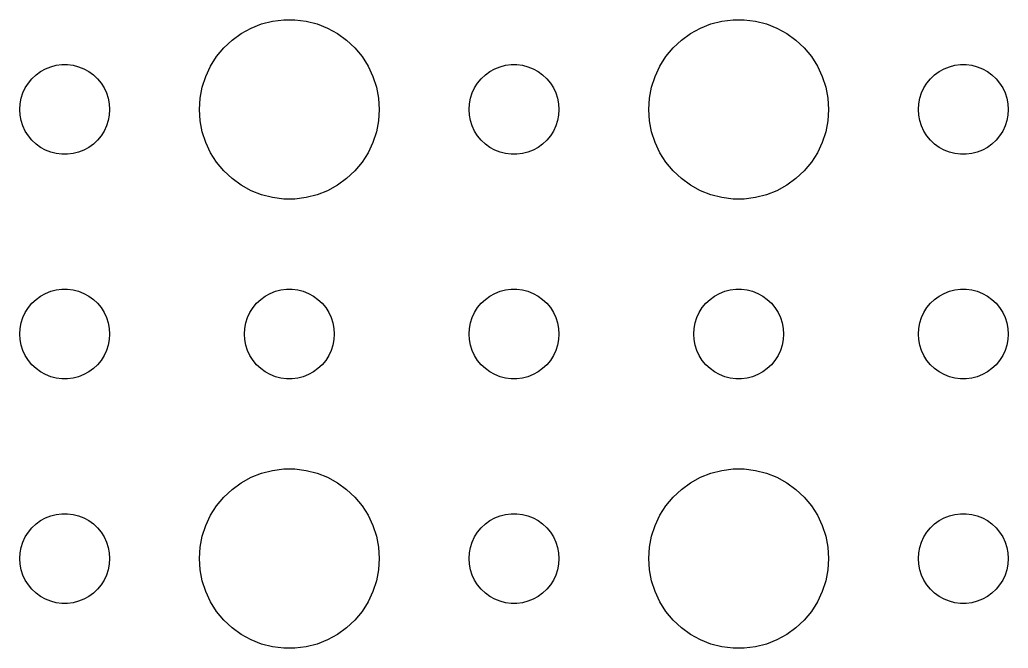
# Model space of a CAD drawing. Header units: metres. Extents: x -157 to 157, y -157 to 157.
# Drawn here: x -54 to -21, y -62.99 to -42.01 of the extents above; entities that cross this region are included whole.
import ezdxf

# ---------------------------------------------------------------- set-up
doc = ezdxf.new("R2010")
doc.units = ezdxf.units.M

msp = doc.modelspace()

# ---------------------------------------------------------------- linework, layer by layer
for p, q in [((-46.2773, -42.2855), (-45.927, -42.1468)), ((-45.927, -42.1468), (-45.5621, -42.0531)), ((-45.5621, -42.0531), (-45.1884, -42.0059)), ((-45.1884, -42.0059), (-44.8116, -42.0059)), ((-44.8116, -42.0059), (-44.4379, -42.0531)), ((-44.4379, -42.0531), (-44.0729, -42.1468)), ((-44.0729, -42.1468), (-43.7227, -42.2855)), ((-31.2773, -42.2855), (-30.927, -42.1468)), ((-30.927, -42.1468), (-30.5621, -42.0531)), ((-30.5621, -42.0531), (-30.1884, -42.0059)), ((-30.1884, -42.0059), (-29.8116, -42.0059)), ((-29.8116, -42.0059), (-29.4379, -42.0531)), ((-29.4379, -42.0531), (-29.0729, -42.1468)), ((-29.0729, -42.1468), (-28.7227, -42.2855)), ((-46.9123, -42.6885), (-46.6075, -42.467)), ((-46.6075, -42.467), (-46.2773, -42.2855)), ((-43.7227, -42.2855), (-43.3925, -42.467)), ((-43.3925, -42.467), (-43.0877, -42.6885)), ((-31.9123, -42.6885), (-31.6075, -42.467)), ((-31.6075, -42.467), (-31.2773, -42.2855)), ((-28.7227, -42.2855), (-28.3925, -42.467)), ((-28.3925, -42.467), (-28.0877, -42.6885)), ((-47.1869, -42.9464), (-46.9123, -42.6885)), ((-43.0877, -42.6885), (-42.8131, -42.9464)), ((-32.1869, -42.9464), (-31.9123, -42.6885)), ((-28.0877, -42.6885), (-27.8131, -42.9464)), ((-47.427, -43.2366), (-47.1869, -42.9464)), ((-42.8131, -42.9464), (-42.5729, -43.2366)), ((-32.427, -43.2366), (-32.1869, -42.9464)), ((-27.8131, -42.9464), (-27.5729, -43.2366)), ((-52.9635, -43.5734), (-52.7811, -43.5266)), ((-52.7811, -43.5266), (-52.5942, -43.503)), ((-52.5942, -43.503), (-52.4058, -43.503)), ((-52.4058, -43.503), (-52.2189, -43.5266)), ((-52.2189, -43.5266), (-52.0365, -43.5734)), ((-47.7893, -43.8956), (-47.6289, -43.5547)), ((-47.6289, -43.5547), (-47.427, -43.2366)), ((-42.5729, -43.2366), (-42.3711, -43.5547)), ((-42.3711, -43.5547), (-42.2107, -43.8956)), ((-37.9635, -43.5734), (-37.7811, -43.5266)), ((-37.7811, -43.5266), (-37.5942, -43.503)), ((-37.5942, -43.503), (-37.4058, -43.503)), ((-37.4058, -43.503), (-37.2189, -43.5266)), ((-37.2189, -43.5266), (-37.0365, -43.5734)), ((-32.7893, -43.8956), (-32.6289, -43.5547)), ((-32.6289, -43.5547), (-32.427, -43.2366)), ((-27.5729, -43.2366), (-27.3711, -43.5547)), ((-27.3711, -43.5547), (-27.2107, -43.8956)), ((-22.9635, -43.5734), (-22.7811, -43.5266)), ((-22.7811, -43.5266), (-22.5942, -43.503)), ((-22.5942, -43.503), (-22.4058, -43.503)), ((-22.4058, -43.503), (-22.2189, -43.5266)), ((-22.2189, -43.5266), (-22.0365, -43.5734)), ((-53.5934, -43.9732), (-53.4561, -43.8442)), ((-53.4561, -43.8442), (-53.3037, -43.7335)), ((-53.3037, -43.7335), (-53.1387, -43.6428)), ((-53.1387, -43.6428), (-52.9635, -43.5734)), ((-52.0365, -43.5734), (-51.8613, -43.6428)), ((-51.8613, -43.6428), (-51.6963, -43.7335)), ((-51.6963, -43.7335), (-51.5439, -43.8442)), ((-51.5439, -43.8442), (-51.4065, -43.9732)), ((-38.5934, -43.9732), (-38.4561, -43.8442)), ((-38.4561, -43.8442), (-38.3037, -43.7335)), ((-38.3037, -43.7335), (-38.1387, -43.6428)), ((-38.1387, -43.6428), (-37.9635, -43.5734)), ((-37.0365, -43.5734), (-36.8613, -43.6428)), ((-36.8613, -43.6428), (-36.6963, -43.7335)), ((-36.6963, -43.7335), (-36.5439, -43.8442)), ((-36.5439, -43.8442), (-36.4065, -43.9732)), ((-23.5934, -43.9732), (-23.4561, -43.8442)), ((-23.4561, -43.8442), (-23.3037, -43.7335)), ((-23.3037, -43.7335), (-23.1387, -43.6428)), ((-23.1387, -43.6428), (-22.9635, -43.5734)), ((-22.0365, -43.5734), (-21.8613, -43.6428)), ((-21.8613, -43.6428), (-21.6963, -43.7335)), ((-21.6963, -43.7335), (-21.5439, -43.8442)), ((-21.5439, -43.8442), (-21.4065, -43.9732)), ((-53.8145, -44.2774), (-53.7135, -44.1183)), ((-53.7135, -44.1183), (-53.5934, -43.9732)), ((-51.4065, -43.9732), (-51.2865, -44.1183)), ((-51.2865, -44.1183), (-51.1855, -44.2774)), ((-47.9057, -44.2539), (-47.7893, -43.8956)), ((-42.2107, -43.8956), (-42.0942, -44.2539)), ((-38.8145, -44.2774), (-38.7135, -44.1183)), ((-38.7135, -44.1183), (-38.5934, -43.9732)), ((-36.4065, -43.9732), (-36.2865, -44.1183)), ((-36.2865, -44.1183), (-36.1855, -44.2774)), ((-32.9057, -44.2539), (-32.7893, -43.8956)), ((-27.2107, -43.8956), (-27.0942, -44.2539)), ((-23.8145, -44.2774), (-23.7135, -44.1183)), ((-23.7135, -44.1183), (-23.5934, -43.9732)), ((-21.4065, -43.9732), (-21.2865, -44.1183)), ((-21.2865, -44.1183), (-21.1855, -44.2774)), ((-53.9529, -44.627), (-53.8947, -44.4478)), ((-53.8947, -44.4478), (-53.8145, -44.2774)), ((-51.1855, -44.2774), (-51.1053, -44.4478)), ((-51.1053, -44.4478), (-51.0471, -44.627)), ((-47.9763, -44.624), (-47.9057, -44.2539)), ((-42.0942, -44.2539), (-42.0237, -44.624)), ((-38.9529, -44.627), (-38.8947, -44.4478)), ((-38.8947, -44.4478), (-38.8145, -44.2774)), ((-36.1855, -44.2774), (-36.1053, -44.4478)), ((-36.1053, -44.4478), (-36.0471, -44.627)), ((-32.9763, -44.624), (-32.9057, -44.2539)), ((-27.0942, -44.2539), (-27.0237, -44.624)), ((-23.9529, -44.627), (-23.8947, -44.4478)), ((-23.8947, -44.4478), (-23.8145, -44.2774)), ((-21.1855, -44.2774), (-21.1053, -44.4478)), ((-21.1053, -44.4478), (-21.0471, -44.627)), ((-54, -45), (-53.9882, -44.812)), ((-53.9882, -44.812), (-53.9529, -44.627)), ((-51.0471, -44.627), (-51.0118, -44.812)), ((-51.0118, -44.812), (-51, -45)), ((-48, -45), (-47.9763, -44.624)), ((-42.0237, -44.624), (-42, -45)), ((-39, -45), (-38.9882, -44.812)), ((-38.9882, -44.812), (-38.9529, -44.627)), ((-36.0471, -44.627), (-36.0118, -44.812)), ((-36.0118, -44.812), (-36, -45)), ((-33, -45), (-32.9763, -44.624)), ((-27.0237, -44.624), (-27, -45)), ((-24, -45), (-23.9882, -44.812)), ((-23.9882, -44.812), (-23.9529, -44.627)), ((-21.0471, -44.627), (-21.0118, -44.812)), ((-21.0118, -44.812), (-21, -45)), ((-53.9882, -45.188), (-54, -45)), ((-53.9529, -45.373), (-53.9882, -45.188)), ((-51.0118, -45.188), (-51.0471, -45.373)), ((-51, -45), (-51.0118, -45.188)), ((-47.9763, -45.376), (-48, -45)), ((-42, -45), (-42.0237, -45.376)), ((-38.9882, -45.188), (-39, -45)), ((-38.9529, -45.373), (-38.9882, -45.188)), ((-36.0118, -45.188), (-36.0471, -45.373)), ((-36, -45), (-36.0118, -45.188)), ((-32.9763, -45.376), (-33, -45)), ((-27, -45), (-27.0237, -45.376)), ((-23.9882, -45.188), (-24, -45)), ((-23.9529, -45.373), (-23.9882, -45.188)), ((-21.0118, -45.188), (-21.0471, -45.373)), ((-21, -45), (-21.0118, -45.188)), ((-53.8947, -45.5522), (-53.9529, -45.373)), ((-51.0471, -45.373), (-51.1053, -45.5522)), ((-47.9057, -45.7461), (-47.9763, -45.376)), ((-42.0237, -45.376), (-42.0942, -45.7461)), ((-38.8947, -45.5522), (-38.9529, -45.373)), ((-36.0471, -45.373), (-36.1053, -45.5522)), ((-32.9057, -45.7461), (-32.9763, -45.376)), ((-27.0237, -45.376), (-27.0942, -45.7461)), ((-23.8947, -45.5522), (-23.9529, -45.373)), ((-21.0471, -45.373), (-21.1053, -45.5522)), ((-53.8145, -45.7226), (-53.8947, -45.5522)), ((-53.7135, -45.8817), (-53.8145, -45.7226)), ((-51.1855, -45.7226), (-51.2865, -45.8817)), ((-51.1053, -45.5522), (-51.1855, -45.7226)), ((-47.7893, -46.1044), (-47.9057, -45.7461)), ((-42.0942, -45.7461), (-42.2107, -46.1044)), ((-38.8145, -45.7226), (-38.8947, -45.5522)), ((-38.7135, -45.8817), (-38.8145, -45.7226)), ((-36.1855, -45.7226), (-36.2865, -45.8817)), ((-36.1053, -45.5522), (-36.1855, -45.7226)), ((-32.7893, -46.1044), (-32.9057, -45.7461)), ((-27.0942, -45.7461), (-27.2107, -46.1044)), ((-23.8145, -45.7226), (-23.8947, -45.5522)), ((-23.7135, -45.8817), (-23.8145, -45.7226)), ((-21.1855, -45.7226), (-21.2865, -45.8817)), ((-21.1053, -45.5522), (-21.1855, -45.7226)), ((-53.5934, -46.0268), (-53.7135, -45.8817)), ((-53.4561, -46.1558), (-53.5934, -46.0268)), ((-53.3037, -46.2665), (-53.4561, -46.1558)), ((-51.5439, -46.1558), (-51.6963, -46.2665)), ((-51.4065, -46.0268), (-51.5439, -46.1558)), ((-51.2865, -45.8817), (-51.4065, -46.0268)), ((-47.6289, -46.4453), (-47.7893, -46.1044)), ((-42.2107, -46.1044), (-42.3711, -46.4453)), ((-38.5934, -46.0268), (-38.7135, -45.8817)), ((-38.4561, -46.1558), (-38.5934, -46.0268)), ((-38.3037, -46.2665), (-38.4561, -46.1558)), ((-36.5439, -46.1558), (-36.6963, -46.2665)), ((-36.4065, -46.0268), (-36.5439, -46.1558)), ((-36.2865, -45.8817), (-36.4065, -46.0268)), ((-32.6289, -46.4453), (-32.7893, -46.1044)), ((-27.2107, -46.1044), (-27.3711, -46.4453)), ((-23.5934, -46.0268), (-23.7135, -45.8817)), ((-23.4561, -46.1558), (-23.5934, -46.0268)), ((-23.3037, -46.2665), (-23.4561, -46.1558)), ((-21.5439, -46.1558), (-21.6963, -46.2665)), ((-21.4065, -46.0268), (-21.5439, -46.1558)), ((-21.2865, -45.8817), (-21.4065, -46.0268)), ((-53.1387, -46.3572), (-53.3037, -46.2665)), ((-52.9635, -46.4266), (-53.1387, -46.3572)), ((-52.7811, -46.4734), (-52.9635, -46.4266)), ((-52.5942, -46.497), (-52.7811, -46.4734)), ((-52.4058, -46.497), (-52.5942, -46.497)), ((-52.2189, -46.4734), (-52.4058, -46.497)), ((-52.0365, -46.4266), (-52.2189, -46.4734)), ((-51.8613, -46.3572), (-52.0365, -46.4266)), ((-51.6963, -46.2665), (-51.8613, -46.3572)), ((-47.427, -46.7634), (-47.6289, -46.4453)), ((-42.3711, -46.4453), (-42.5729, -46.7634)), ((-38.1387, -46.3572), (-38.3037, -46.2665)), ((-37.9635, -46.4266), (-38.1387, -46.3572)), ((-37.7811, -46.4734), (-37.9635, -46.4266)), ((-37.5942, -46.497), (-37.7811, -46.4734)), ((-37.4058, -46.497), (-37.5942, -46.497)), ((-37.2189, -46.4734), (-37.4058, -46.497)), ((-37.0365, -46.4266), (-37.2189, -46.4734)), ((-36.8613, -46.3572), (-37.0365, -46.4266)), ((-36.6963, -46.2665), (-36.8613, -46.3572)), ((-32.427, -46.7634), (-32.6289, -46.4453)), ((-27.3711, -46.4453), (-27.5729, -46.7634)), ((-23.1387, -46.3572), (-23.3037, -46.2665)), ((-22.9635, -46.4266), (-23.1387, -46.3572)), ((-22.7811, -46.4734), (-22.9635, -46.4266)), ((-22.5942, -46.497), (-22.7811, -46.4734)), ((-22.4058, -46.497), (-22.5942, -46.497)), ((-22.2189, -46.4734), (-22.4058, -46.497)), ((-22.0365, -46.4266), (-22.2189, -46.4734)), ((-21.8613, -46.3572), (-22.0365, -46.4266)), ((-21.6963, -46.2665), (-21.8613, -46.3572)), ((-47.1869, -47.0536), (-47.427, -46.7634)), ((-42.5729, -46.7634), (-42.8131, -47.0536)), ((-32.1869, -47.0536), (-32.427, -46.7634)), ((-27.5729, -46.7634), (-27.8131, -47.0536)), ((-46.9123, -47.3115), (-47.1869, -47.0536)), ((-42.8131, -47.0536), (-43.0877, -47.3115)), ((-31.9123, -47.3115), (-32.1869, -47.0536)), ((-27.8131, -47.0536), (-28.0877, -47.3115)), ((-46.6075, -47.533), (-46.9123, -47.3115)), ((-43.0877, -47.3115), (-43.3925, -47.533)), ((-31.6075, -47.533), (-31.9123, -47.3115)), ((-28.0877, -47.3115), (-28.3925, -47.533)), ((-46.2773, -47.7145), (-46.6075, -47.533)), ((-45.927, -47.8532), (-46.2773, -47.7145)), ((-43.7227, -47.7145), (-44.0729, -47.8532)), ((-43.3925, -47.533), (-43.7227, -47.7145)), ((-31.2773, -47.7145), (-31.6075, -47.533)), ((-30.927, -47.8532), (-31.2773, -47.7145)), ((-28.7227, -47.7145), (-29.0729, -47.8532)), ((-28.3925, -47.533), (-28.7227, -47.7145)), ((-45.5621, -47.9469), (-45.927, -47.8532)), ((-45.1884, -47.9941), (-45.5621, -47.9469)), ((-44.8116, -47.9941), (-45.1884, -47.9941)), ((-44.4379, -47.9469), (-44.8116, -47.9941)), ((-44.0729, -47.8532), (-44.4379, -47.9469)), ((-30.5621, -47.9469), (-30.927, -47.8532)), ((-30.1884, -47.9941), (-30.5621, -47.9469)), ((-29.8116, -47.9941), (-30.1884, -47.9941)), ((-29.4379, -47.9469), (-29.8116, -47.9941)), ((-29.0729, -47.8532), (-29.4379, -47.9469)), ((-53.3037, -51.2335), (-53.1387, -51.1428)), ((-53.1387, -51.1428), (-52.9635, -51.0734)), ((-52.9635, -51.0734), (-52.7811, -51.0266)), ((-52.7811, -51.0266), (-52.5942, -51.003)), ((-52.5942, -51.003), (-52.4058, -51.003)), ((-52.4058, -51.003), (-52.2189, -51.0266)), ((-52.2189, -51.0266), (-52.0365, -51.0734)), ((-52.0365, -51.0734), (-51.8613, -51.1428)), ((-51.8613, -51.1428), (-51.6963, -51.2335)), ((-45.8037, -51.2335), (-45.6387, -51.1428)), ((-45.6387, -51.1428), (-45.4635, -51.0734)), ((-45.4635, -51.0734), (-45.2811, -51.0266)), ((-45.2811, -51.0266), (-45.0942, -51.003)), ((-45.0942, -51.003), (-44.9058, -51.003)), ((-44.9058, -51.003), (-44.7189, -51.0266)), ((-44.7189, -51.0266), (-44.5365, -51.0734)), ((-44.5365, -51.0734), (-44.3613, -51.1428)), ((-44.3613, -51.1428), (-44.1963, -51.2335)), ((-38.3037, -51.2335), (-38.1387, -51.1428)), ((-38.1387, -51.1428), (-37.9635, -51.0734)), ((-37.9635, -51.0734), (-37.7811, -51.0266)), ((-37.7811, -51.0266), (-37.5942, -51.003)), ((-37.5942, -51.003), (-37.4058, -51.003)), ((-37.4058, -51.003), (-37.2189, -51.0266)), ((-37.2189, -51.0266), (-37.0365, -51.0734)), ((-37.0365, -51.0734), (-36.8613, -51.1428)), ((-36.8613, -51.1428), (-36.6963, -51.2335)), ((-30.8037, -51.2335), (-30.6387, -51.1428)), ((-30.6387, -51.1428), (-30.4635, -51.0734)), ((-30.4635, -51.0734), (-30.2811, -51.0266)), ((-30.2811, -51.0266), (-30.0942, -51.003)), ((-30.0942, -51.003), (-29.9058, -51.003)), ((-29.9058, -51.003), (-29.7189, -51.0266)), ((-29.7189, -51.0266), (-29.5365, -51.0734)), ((-29.5365, -51.0734), (-29.3613, -51.1428)), ((-29.3613, -51.1428), (-29.1963, -51.2335)), ((-23.3037, -51.2335), (-23.1387, -51.1428)), ((-23.1387, -51.1428), (-22.9635, -51.0734)), ((-22.9635, -51.0734), (-22.7811, -51.0266)), ((-22.7811, -51.0266), (-22.5942, -51.003)), ((-22.5942, -51.003), (-22.4058, -51.003)), ((-22.4058, -51.003), (-22.2189, -51.0266)), ((-22.2189, -51.0266), (-22.0365, -51.0734)), ((-22.0365, -51.0734), (-21.8613, -51.1428)), ((-21.8613, -51.1428), (-21.6963, -51.2335)), ((-53.7135, -51.6183), (-53.5934, -51.4732)), ((-53.5934, -51.4732), (-53.4561, -51.3442)), ((-53.4561, -51.3442), (-53.3037, -51.2335)), ((-51.6963, -51.2335), (-51.5439, -51.3442)), ((-51.5439, -51.3442), (-51.4065, -51.4732)), ((-51.4065, -51.4732), (-51.2865, -51.6183)), ((-46.2135, -51.6183), (-46.0934, -51.4732)), ((-46.0934, -51.4732), (-45.9561, -51.3442)), ((-45.9561, -51.3442), (-45.8037, -51.2335)), ((-44.1963, -51.2335), (-44.0439, -51.3442)), ((-44.0439, -51.3442), (-43.9065, -51.4732)), ((-43.9065, -51.4732), (-43.7865, -51.6183)), ((-38.7135, -51.6183), (-38.5934, -51.4732)), ((-38.5934, -51.4732), (-38.4561, -51.3442)), ((-38.4561, -51.3442), (-38.3037, -51.2335)), ((-36.6963, -51.2335), (-36.5439, -51.3442)), ((-36.5439, -51.3442), (-36.4065, -51.4732)), ((-36.4065, -51.4732), (-36.2865, -51.6183)), ((-31.2135, -51.6183), (-31.0934, -51.4732)), ((-31.0934, -51.4732), (-30.9561, -51.3442)), ((-30.9561, -51.3442), (-30.8037, -51.2335)), ((-29.1963, -51.2335), (-29.0439, -51.3442)), ((-29.0439, -51.3442), (-28.9065, -51.4732)), ((-28.9065, -51.4732), (-28.7865, -51.6183)), ((-23.7135, -51.6183), (-23.5934, -51.4732)), ((-23.5934, -51.4732), (-23.4561, -51.3442)), ((-23.4561, -51.3442), (-23.3037, -51.2335)), ((-21.6963, -51.2335), (-21.5439, -51.3442)), ((-21.5439, -51.3442), (-21.4065, -51.4732)), ((-21.4065, -51.4732), (-21.2865, -51.6183)), ((-53.8947, -51.9478), (-53.8145, -51.7774)), ((-53.8145, -51.7774), (-53.7135, -51.6183)), ((-51.2865, -51.6183), (-51.1855, -51.7774)), ((-51.1855, -51.7774), (-51.1053, -51.9478)), ((-46.3947, -51.9478), (-46.3145, -51.7774)), ((-46.3145, -51.7774), (-46.2135, -51.6183)), ((-43.7865, -51.6183), (-43.6855, -51.7774)), ((-43.6855, -51.7774), (-43.6053, -51.9478)), ((-38.8947, -51.9478), (-38.8145, -51.7774)), ((-38.8145, -51.7774), (-38.7135, -51.6183)), ((-36.2865, -51.6183), (-36.1855, -51.7774)), ((-36.1855, -51.7774), (-36.1053, -51.9478)), ((-31.3947, -51.9478), (-31.3145, -51.7774)), ((-31.3145, -51.7774), (-31.2135, -51.6183)), ((-28.7865, -51.6183), (-28.6855, -51.7774)), ((-28.6855, -51.7774), (-28.6053, -51.9478)), ((-23.8947, -51.9478), (-23.8145, -51.7774)), ((-23.8145, -51.7774), (-23.7135, -51.6183)), ((-21.2865, -51.6183), (-21.1855, -51.7774)), ((-21.1855, -51.7774), (-21.1053, -51.9478)), ((-53.9882, -52.312), (-53.9529, -52.127)), ((-53.9529, -52.127), (-53.8947, -51.9478)), ((-51.1053, -51.9478), (-51.0471, -52.127)), ((-51.0471, -52.127), (-51.0118, -52.312)), ((-46.4882, -52.312), (-46.4529, -52.127)), ((-46.4529, -52.127), (-46.3947, -51.9478)), ((-43.6053, -51.9478), (-43.5471, -52.127)), ((-43.5471, -52.127), (-43.5118, -52.312)), ((-38.9882, -52.312), (-38.9529, -52.127)), ((-38.9529, -52.127), (-38.8947, -51.9478)), ((-36.1053, -51.9478), (-36.0471, -52.127)), ((-36.0471, -52.127), (-36.0118, -52.312)), ((-31.4882, -52.312), (-31.4529, -52.127)), ((-31.4529, -52.127), (-31.3947, -51.9478)), ((-28.6053, -51.9478), (-28.5471, -52.127)), ((-28.5471, -52.127), (-28.5118, -52.312)), ((-23.9882, -52.312), (-23.9529, -52.127)), ((-23.9529, -52.127), (-23.8947, -51.9478)), ((-21.1053, -51.9478), (-21.0471, -52.127)), ((-21.0471, -52.127), (-21.0118, -52.312)), ((-54, -52.5), (-53.9882, -52.312)), ((-51.0118, -52.312), (-51, -52.5)), ((-46.5, -52.5), (-46.4882, -52.312)), ((-43.5118, -52.312), (-43.5, -52.5)), ((-39, -52.5), (-38.9882, -52.312)), ((-36.0118, -52.312), (-36, -52.5)), ((-31.5, -52.5), (-31.4882, -52.312)), ((-28.5118, -52.312), (-28.5, -52.5)), ((-24, -52.5), (-23.9882, -52.312)), ((-21.0118, -52.312), (-21, -52.5)), ((-53.9882, -52.688), (-54, -52.5)), ((-53.9529, -52.873), (-53.9882, -52.688)), ((-51.0118, -52.688), (-51.0471, -52.873)), ((-51, -52.5), (-51.0118, -52.688)), ((-46.4882, -52.688), (-46.5, -52.5)), ((-46.4529, -52.873), (-46.4882, -52.688)), ((-43.5118, -52.688), (-43.5471, -52.873)), ((-43.5, -52.5), (-43.5118, -52.688)), ((-38.9882, -52.688), (-39, -52.5)), ((-38.9529, -52.873), (-38.9882, -52.688)), ((-36.0118, -52.688), (-36.0471, -52.873)), ((-36, -52.5), (-36.0118, -52.688)), ((-31.4882, -52.688), (-31.5, -52.5)), ((-31.4529, -52.873), (-31.4882, -52.688)), ((-28.5118, -52.688), (-28.5471, -52.873)), ((-28.5, -52.5), (-28.5118, -52.688)), ((-23.9882, -52.688), (-24, -52.5)), ((-23.9529, -52.873), (-23.9882, -52.688)), ((-21.0118, -52.688), (-21.0471, -52.873)), ((-21, -52.5), (-21.0118, -52.688)), ((-53.8947, -53.0522), (-53.9529, -52.873)), ((-53.8145, -53.2226), (-53.8947, -53.0522)), ((-51.1053, -53.0522), (-51.1855, -53.2226)), ((-51.0471, -52.873), (-51.1053, -53.0522)), ((-46.3947, -53.0522), (-46.4529, -52.873)), ((-46.3145, -53.2226), (-46.3947, -53.0522)), ((-43.6053, -53.0522), (-43.6855, -53.2226)), ((-43.5471, -52.873), (-43.6053, -53.0522)), ((-38.8947, -53.0522), (-38.9529, -52.873)), ((-38.8145, -53.2226), (-38.8947, -53.0522)), ((-36.1053, -53.0522), (-36.1855, -53.2226)), ((-36.0471, -52.873), (-36.1053, -53.0522)), ((-31.3947, -53.0522), (-31.4529, -52.873)), ((-31.3145, -53.2226), (-31.3947, -53.0522)), ((-28.6053, -53.0522), (-28.6855, -53.2226)), ((-28.5471, -52.873), (-28.6053, -53.0522)), ((-23.8947, -53.0522), (-23.9529, -52.873)), ((-23.8145, -53.2226), (-23.8947, -53.0522)), ((-21.1053, -53.0522), (-21.1855, -53.2226)), ((-21.0471, -52.873), (-21.1053, -53.0522)), ((-53.7135, -53.3817), (-53.8145, -53.2226)), ((-53.5934, -53.5268), (-53.7135, -53.3817)), ((-51.2865, -53.3817), (-51.4065, -53.5268)), ((-51.1855, -53.2226), (-51.2865, -53.3817)), ((-46.2135, -53.3817), (-46.3145, -53.2226)), ((-46.0934, -53.5268), (-46.2135, -53.3817)), ((-43.7865, -53.3817), (-43.9065, -53.5268)), ((-43.6855, -53.2226), (-43.7865, -53.3817)), ((-38.7135, -53.3817), (-38.8145, -53.2226)), ((-38.5934, -53.5268), (-38.7135, -53.3817)), ((-36.2865, -53.3817), (-36.4065, -53.5268)), ((-36.1855, -53.2226), (-36.2865, -53.3817)), ((-31.2135, -53.3817), (-31.3145, -53.2226)), ((-31.0934, -53.5268), (-31.2135, -53.3817)), ((-28.7865, -53.3817), (-28.9065, -53.5268)), ((-28.6855, -53.2226), (-28.7865, -53.3817)), ((-23.7135, -53.3817), (-23.8145, -53.2226)), ((-23.5934, -53.5268), (-23.7135, -53.3817)), ((-21.2865, -53.3817), (-21.4065, -53.5268)), ((-21.1855, -53.2226), (-21.2865, -53.3817)), ((-53.4561, -53.6558), (-53.5934, -53.5268)), ((-53.3037, -53.7665), (-53.4561, -53.6558)), ((-53.1387, -53.8572), (-53.3037, -53.7665)), ((-51.6963, -53.7665), (-51.8613, -53.8572)), ((-51.5439, -53.6558), (-51.6963, -53.7665)), ((-51.4065, -53.5268), (-51.5439, -53.6558)), ((-45.9561, -53.6558), (-46.0934, -53.5268)), ((-45.8037, -53.7665), (-45.9561, -53.6558)), ((-45.6387, -53.8572), (-45.8037, -53.7665)), ((-44.1963, -53.7665), (-44.3613, -53.8572)), ((-44.0439, -53.6558), (-44.1963, -53.7665)), ((-43.9065, -53.5268), (-44.0439, -53.6558)), ((-38.4561, -53.6558), (-38.5934, -53.5268)), ((-38.3037, -53.7665), (-38.4561, -53.6558)), ((-38.1387, -53.8572), (-38.3037, -53.7665)), ((-36.6963, -53.7665), (-36.8613, -53.8572)), ((-36.5439, -53.6558), (-36.6963, -53.7665)), ((-36.4065, -53.5268), (-36.5439, -53.6558)), ((-30.9561, -53.6558), (-31.0934, -53.5268)), ((-30.8037, -53.7665), (-30.9561, -53.6558)), ((-30.6387, -53.8572), (-30.8037, -53.7665)), ((-29.1963, -53.7665), (-29.3613, -53.8572)), ((-29.0439, -53.6558), (-29.1963, -53.7665)), ((-28.9065, -53.5268), (-29.0439, -53.6558)), ((-23.4561, -53.6558), (-23.5934, -53.5268)), ((-23.3037, -53.7665), (-23.4561, -53.6558)), ((-23.1387, -53.8572), (-23.3037, -53.7665)), ((-21.6963, -53.7665), (-21.8613, -53.8572)), ((-21.5439, -53.6558), (-21.6963, -53.7665)), ((-21.4065, -53.5268), (-21.5439, -53.6558)), ((-52.9635, -53.9266), (-53.1387, -53.8572)), ((-52.7811, -53.9734), (-52.9635, -53.9266)), ((-52.5942, -53.997), (-52.7811, -53.9734)), ((-52.4058, -53.997), (-52.5942, -53.997)), ((-52.2189, -53.9734), (-52.4058, -53.997)), ((-52.0365, -53.9266), (-52.2189, -53.9734)), ((-51.8613, -53.8572), (-52.0365, -53.9266)), ((-45.4635, -53.9266), (-45.6387, -53.8572)), ((-45.2811, -53.9734), (-45.4635, -53.9266)), ((-45.0942, -53.997), (-45.2811, -53.9734)), ((-44.9058, -53.997), (-45.0942, -53.997)), ((-44.7189, -53.9734), (-44.9058, -53.997)), ((-44.5365, -53.9266), (-44.7189, -53.9734)), ((-44.3613, -53.8572), (-44.5365, -53.9266)), ((-37.9635, -53.9266), (-38.1387, -53.8572)), ((-37.7811, -53.9734), (-37.9635, -53.9266)), ((-37.5942, -53.997), (-37.7811, -53.9734)), ((-37.4058, -53.997), (-37.5942, -53.997)), ((-37.2189, -53.9734), (-37.4058, -53.997)), ((-37.0365, -53.9266), (-37.2189, -53.9734)), ((-36.8613, -53.8572), (-37.0365, -53.9266)), ((-30.4635, -53.9266), (-30.6387, -53.8572)), ((-30.2811, -53.9734), (-30.4635, -53.9266)), ((-30.0942, -53.997), (-30.2811, -53.9734)), ((-29.9058, -53.997), (-30.0942, -53.997)), ((-29.7189, -53.9734), (-29.9058, -53.997)), ((-29.5365, -53.9266), (-29.7189, -53.9734)), ((-29.3613, -53.8572), (-29.5365, -53.9266)), ((-22.9635, -53.9266), (-23.1387, -53.8572)), ((-22.7811, -53.9734), (-22.9635, -53.9266)), ((-22.5942, -53.997), (-22.7811, -53.9734)), ((-22.4058, -53.997), (-22.5942, -53.997)), ((-22.2189, -53.9734), (-22.4058, -53.997)), ((-22.0365, -53.9266), (-22.2189, -53.9734)), ((-21.8613, -53.8572), (-22.0365, -53.9266)), ((-45.927, -57.1468), (-45.5621, -57.0531)), ((-45.5621, -57.0531), (-45.1884, -57.0059)), ((-45.1884, -57.0059), (-44.8116, -57.0059)), ((-44.8116, -57.0059), (-44.4379, -57.0531)), ((-44.4379, -57.0531), (-44.0729, -57.1468)), ((-30.927, -57.1468), (-30.5621, -57.0531)), ((-30.5621, -57.0531), (-30.1884, -57.0059)), ((-30.1884, -57.0059), (-29.8116, -57.0059)), ((-29.8116, -57.0059), (-29.4379, -57.0531)), ((-29.4379, -57.0531), (-29.0729, -57.1468)), ((-46.6075, -57.467), (-46.2773, -57.2855)), ((-46.2773, -57.2855), (-45.927, -57.1468)), ((-44.0729, -57.1468), (-43.7227, -57.2855)), ((-43.7227, -57.2855), (-43.3925, -57.467)), ((-31.6075, -57.467), (-31.2773, -57.2855)), ((-31.2773, -57.2855), (-30.927, -57.1468)), ((-29.0729, -57.1468), (-28.7227, -57.2855)), ((-28.7227, -57.2855), (-28.3925, -57.467)), ((-47.1869, -57.9464), (-46.9123, -57.6885)), ((-46.9123, -57.6885), (-46.6075, -57.467)), ((-43.3925, -57.467), (-43.0877, -57.6885)), ((-43.0877, -57.6885), (-42.8131, -57.9464)), ((-32.1869, -57.9464), (-31.9123, -57.6885)), ((-31.9123, -57.6885), (-31.6075, -57.467)), ((-28.3925, -57.467), (-28.0877, -57.6885)), ((-28.0877, -57.6885), (-27.8131, -57.9464)), ((-47.427, -58.2366), (-47.1869, -57.9464)), ((-42.8131, -57.9464), (-42.5729, -58.2366)), ((-32.427, -58.2366), (-32.1869, -57.9464)), ((-27.8131, -57.9464), (-27.5729, -58.2366)), ((-47.6289, -58.5547), (-47.427, -58.2366)), ((-42.5729, -58.2366), (-42.3711, -58.5547)), ((-32.6289, -58.5547), (-32.427, -58.2366)), ((-27.5729, -58.2366), (-27.3711, -58.5547)), ((-53.4561, -58.8442), (-53.3037, -58.7335)), ((-53.3037, -58.7335), (-53.1387, -58.6428)), ((-53.1387, -58.6428), (-52.9635, -58.5734)), ((-52.9635, -58.5734), (-52.7811, -58.5266)), ((-52.7811, -58.5266), (-52.5942, -58.503)), ((-52.5942, -58.503), (-52.4058, -58.503)), ((-52.4058, -58.503), (-52.2189, -58.5266)), ((-52.2189, -58.5266), (-52.0365, -58.5734)), ((-52.0365, -58.5734), (-51.8613, -58.6428)), ((-51.8613, -58.6428), (-51.6963, -58.7335)), ((-51.6963, -58.7335), (-51.5439, -58.8442)), ((-47.7893, -58.8956), (-47.6289, -58.5547)), ((-42.3711, -58.5547), (-42.2107, -58.8956)), ((-38.4561, -58.8442), (-38.3037, -58.7335)), ((-38.3037, -58.7335), (-38.1387, -58.6428)), ((-38.1387, -58.6428), (-37.9635, -58.5734)), ((-37.9635, -58.5734), (-37.7811, -58.5266)), ((-37.7811, -58.5266), (-37.5942, -58.503)), ((-37.5942, -58.503), (-37.4058, -58.503)), ((-37.4058, -58.503), (-37.2189, -58.5266)), ((-37.2189, -58.5266), (-37.0365, -58.5734)), ((-37.0365, -58.5734), (-36.8613, -58.6428)), ((-36.8613, -58.6428), (-36.6963, -58.7335)), ((-36.6963, -58.7335), (-36.5439, -58.8442)), ((-32.7893, -58.8956), (-32.6289, -58.5547)), ((-27.3711, -58.5547), (-27.2107, -58.8956)), ((-23.4561, -58.8442), (-23.3037, -58.7335)), ((-23.3037, -58.7335), (-23.1387, -58.6428)), ((-23.1387, -58.6428), (-22.9635, -58.5734)), ((-22.9635, -58.5734), (-22.7811, -58.5266)), ((-22.7811, -58.5266), (-22.5942, -58.503)), ((-22.5942, -58.503), (-22.4058, -58.503)), ((-22.4058, -58.503), (-22.2189, -58.5266)), ((-22.2189, -58.5266), (-22.0365, -58.5734)), ((-22.0365, -58.5734), (-21.8613, -58.6428)), ((-21.8613, -58.6428), (-21.6963, -58.7335)), ((-21.6963, -58.7335), (-21.5439, -58.8442)), ((-53.7135, -59.1183), (-53.5934, -58.9732)), ((-53.5934, -58.9732), (-53.4561, -58.8442)), ((-51.5439, -58.8442), (-51.4065, -58.9732)), ((-51.4065, -58.9732), (-51.2865, -59.1183)), ((-47.9057, -59.2539), (-47.7893, -58.8956)), ((-42.2107, -58.8956), (-42.0942, -59.2539)), ((-38.7135, -59.1183), (-38.5934, -58.9732)), ((-38.5934, -58.9732), (-38.4561, -58.8442)), ((-36.5439, -58.8442), (-36.4065, -58.9732)), ((-36.4065, -58.9732), (-36.2865, -59.1183)), ((-32.9057, -59.2539), (-32.7893, -58.8956)), ((-27.2107, -58.8956), (-27.0942, -59.2539)), ((-23.7135, -59.1183), (-23.5934, -58.9732)), ((-23.5934, -58.9732), (-23.4561, -58.8442)), ((-21.5439, -58.8442), (-21.4065, -58.9732)), ((-21.4065, -58.9732), (-21.2865, -59.1183)), ((-53.8947, -59.4478), (-53.8145, -59.2774)), ((-53.8145, -59.2774), (-53.7135, -59.1183)), ((-51.2865, -59.1183), (-51.1855, -59.2774)), ((-51.1855, -59.2774), (-51.1053, -59.4478)), ((-47.9763, -59.624), (-47.9057, -59.2539)), ((-42.0942, -59.2539), (-42.0237, -59.624)), ((-38.8947, -59.4478), (-38.8145, -59.2774)), ((-38.8145, -59.2774), (-38.7135, -59.1183)), ((-36.2865, -59.1183), (-36.1855, -59.2774)), ((-36.1855, -59.2774), (-36.1053, -59.4478)), ((-32.9763, -59.624), (-32.9057, -59.2539)), ((-27.0942, -59.2539), (-27.0237, -59.624)), ((-23.8947, -59.4478), (-23.8145, -59.2774)), ((-23.8145, -59.2774), (-23.7135, -59.1183)), ((-21.2865, -59.1183), (-21.1855, -59.2774)), ((-21.1855, -59.2774), (-21.1053, -59.4478)), ((-53.9882, -59.812), (-53.9529, -59.627)), ((-53.9529, -59.627), (-53.8947, -59.4478)), ((-51.1053, -59.4478), (-51.0471, -59.627)), ((-51.0471, -59.627), (-51.0118, -59.812)), ((-48, -60), (-47.9763, -59.624)), ((-42.0237, -59.624), (-42, -60)), ((-38.9882, -59.812), (-38.9529, -59.627)), ((-38.9529, -59.627), (-38.8947, -59.4478)), ((-36.1053, -59.4478), (-36.0471, -59.627)), ((-36.0471, -59.627), (-36.0118, -59.812)), ((-33, -60), (-32.9763, -59.624)), ((-27.0237, -59.624), (-27, -60)), ((-23.9882, -59.812), (-23.9529, -59.627)), ((-23.9529, -59.627), (-23.8947, -59.4478)), ((-21.1053, -59.4478), (-21.0471, -59.627)), ((-21.0471, -59.627), (-21.0118, -59.812)), ((-54, -60), (-53.9882, -59.812)), ((-53.9882, -60.188), (-54, -60)), ((-51.0118, -59.812), (-51, -60)), ((-51, -60), (-51.0118, -60.188)), ((-47.9763, -60.376), (-48, -60)), ((-42, -60), (-42.0237, -60.376)), ((-39, -60), (-38.9882, -59.812)), ((-38.9882, -60.188), (-39, -60)), ((-36.0118, -59.812), (-36, -60)), ((-36, -60), (-36.0118, -60.188)), ((-32.9763, -60.376), (-33, -60)), ((-27, -60), (-27.0237, -60.376)), ((-24, -60), (-23.9882, -59.812)), ((-23.9882, -60.188), (-24, -60)), ((-21.0118, -59.812), (-21, -60)), ((-21, -60), (-21.0118, -60.188)), ((-53.9529, -60.373), (-53.9882, -60.188)), ((-53.8947, -60.5522), (-53.9529, -60.373)), ((-51.0471, -60.373), (-51.1053, -60.5522)), ((-51.0118, -60.188), (-51.0471, -60.373)), ((-47.9057, -60.7461), (-47.9763, -60.376)), ((-42.0237, -60.376), (-42.0942, -60.7461)), ((-38.9529, -60.373), (-38.9882, -60.188)), ((-38.8947, -60.5522), (-38.9529, -60.373)), ((-36.0471, -60.373), (-36.1053, -60.5522)), ((-36.0118, -60.188), (-36.0471, -60.373)), ((-32.9057, -60.7461), (-32.9763, -60.376)), ((-27.0237, -60.376), (-27.0942, -60.7461)), ((-23.9529, -60.373), (-23.9882, -60.188)), ((-23.8947, -60.5522), (-23.9529, -60.373)), ((-21.0471, -60.373), (-21.1053, -60.5522)), ((-21.0118, -60.188), (-21.0471, -60.373)), ((-53.8145, -60.7226), (-53.8947, -60.5522)), ((-51.1053, -60.5522), (-51.1855, -60.7226)), ((-38.8145, -60.7226), (-38.8947, -60.5522)), ((-36.1053, -60.5522), (-36.1855, -60.7226)), ((-23.8145, -60.7226), (-23.8947, -60.5522)), ((-21.1053, -60.5522), (-21.1855, -60.7226)), ((-53.7135, -60.8817), (-53.8145, -60.7226)), ((-53.5934, -61.0268), (-53.7135, -60.8817)), ((-53.4561, -61.1558), (-53.5934, -61.0268)), ((-51.4065, -61.0268), (-51.5439, -61.1558)), ((-51.2865, -60.8817), (-51.4065, -61.0268)), ((-51.1855, -60.7226), (-51.2865, -60.8817)), ((-47.7893, -61.1044), (-47.9057, -60.7461)), ((-42.0942, -60.7461), (-42.2107, -61.1044)), ((-38.7135, -60.8817), (-38.8145, -60.7226)), ((-38.5934, -61.0268), (-38.7135, -60.8817)), ((-38.4561, -61.1558), (-38.5934, -61.0268)), ((-36.4065, -61.0268), (-36.5439, -61.1558)), ((-36.2865, -60.8817), (-36.4065, -61.0268)), ((-36.1855, -60.7226), (-36.2865, -60.8817)), ((-32.7893, -61.1044), (-32.9057, -60.7461)), ((-27.0942, -60.7461), (-27.2107, -61.1044)), ((-23.7135, -60.8817), (-23.8145, -60.7226)), ((-23.5934, -61.0268), (-23.7135, -60.8817)), ((-23.4561, -61.1558), (-23.5934, -61.0268)), ((-21.4065, -61.0268), (-21.5439, -61.1558)), ((-21.2865, -60.8817), (-21.4065, -61.0268)), ((-21.1855, -60.7226), (-21.2865, -60.8817)), ((-53.3037, -61.2665), (-53.4561, -61.1558)), ((-53.1387, -61.3572), (-53.3037, -61.2665)), ((-52.9635, -61.4266), (-53.1387, -61.3572)), ((-51.8613, -61.3572), (-52.0365, -61.4266)), ((-51.6963, -61.2665), (-51.8613, -61.3572)), ((-51.5439, -61.1558), (-51.6963, -61.2665)), ((-47.6289, -61.4453), (-47.7893, -61.1044)), ((-42.2107, -61.1044), (-42.3711, -61.4453)), ((-38.3037, -61.2665), (-38.4561, -61.1558)), ((-38.1387, -61.3572), (-38.3037, -61.2665)), ((-37.9635, -61.4266), (-38.1387, -61.3572)), ((-36.8613, -61.3572), (-37.0365, -61.4266)), ((-36.6963, -61.2665), (-36.8613, -61.3572)), ((-36.5439, -61.1558), (-36.6963, -61.2665)), ((-32.6289, -61.4453), (-32.7893, -61.1044)), ((-27.2107, -61.1044), (-27.3711, -61.4453)), ((-23.3037, -61.2665), (-23.4561, -61.1558)), ((-23.1387, -61.3572), (-23.3037, -61.2665)), ((-22.9635, -61.4266), (-23.1387, -61.3572)), ((-21.8613, -61.3572), (-22.0365, -61.4266)), ((-21.6963, -61.2665), (-21.8613, -61.3572)), ((-21.5439, -61.1558), (-21.6963, -61.2665)), ((-52.7811, -61.4734), (-52.9635, -61.4266)), ((-52.5942, -61.497), (-52.7811, -61.4734)), ((-52.4058, -61.497), (-52.5942, -61.497)), ((-52.2189, -61.4734), (-52.4058, -61.497)), ((-52.0365, -61.4266), (-52.2189, -61.4734)), ((-47.427, -61.7634), (-47.6289, -61.4453)), ((-42.3711, -61.4453), (-42.5729, -61.7634)), ((-37.7811, -61.4734), (-37.9635, -61.4266)), ((-37.5942, -61.497), (-37.7811, -61.4734)), ((-37.4058, -61.497), (-37.5942, -61.497)), ((-37.2189, -61.4734), (-37.4058, -61.497)), ((-37.0365, -61.4266), (-37.2189, -61.4734)), ((-32.427, -61.7634), (-32.6289, -61.4453)), ((-27.3711, -61.4453), (-27.5729, -61.7634)), ((-22.7811, -61.4734), (-22.9635, -61.4266)), ((-22.5942, -61.497), (-22.7811, -61.4734)), ((-22.4058, -61.497), (-22.5942, -61.497)), ((-22.2189, -61.4734), (-22.4058, -61.497)), ((-22.0365, -61.4266), (-22.2189, -61.4734)), ((-47.1869, -62.0536), (-47.427, -61.7634)), ((-42.5729, -61.7634), (-42.8131, -62.0536)), ((-32.1869, -62.0536), (-32.427, -61.7634)), ((-27.5729, -61.7634), (-27.8131, -62.0536)), ((-46.9123, -62.3115), (-47.1869, -62.0536)), ((-46.6075, -62.533), (-46.9123, -62.3115)), ((-43.0877, -62.3115), (-43.3925, -62.533)), ((-42.8131, -62.0536), (-43.0877, -62.3115)), ((-31.9123, -62.3115), (-32.1869, -62.0536)), ((-31.6075, -62.533), (-31.9123, -62.3115)), ((-28.0877, -62.3115), (-28.3925, -62.533)), ((-27.8131, -62.0536), (-28.0877, -62.3115)), ((-46.2773, -62.7145), (-46.6075, -62.533)), ((-43.3925, -62.533), (-43.7227, -62.7145)), ((-31.2773, -62.7145), (-31.6075, -62.533)), ((-28.3925, -62.533), (-28.7227, -62.7145)), ((-45.927, -62.8532), (-46.2773, -62.7145)), ((-45.5621, -62.9469), (-45.927, -62.8532)), ((-45.1884, -62.9941), (-45.5621, -62.9469)), ((-44.8116, -62.9941), (-45.1884, -62.9941)), ((-44.4379, -62.9469), (-44.8116, -62.9941)), ((-44.0729, -62.8532), (-44.4379, -62.9469)), ((-43.7227, -62.7145), (-44.0729, -62.8532)), ((-30.927, -62.8532), (-31.2773, -62.7145)), ((-30.5621, -62.9469), (-30.927, -62.8532)), ((-30.1884, -62.9941), (-30.5621, -62.9469)), ((-29.8116, -62.9941), (-30.1884, -62.9941)), ((-29.4379, -62.9469), (-29.8116, -62.9941)), ((-29.0729, -62.8532), (-29.4379, -62.9469)), ((-28.7227, -62.7145), (-29.0729, -62.8532))]:
    msp.add_line(p, q)

doc.saveas('drawing.dxf')
